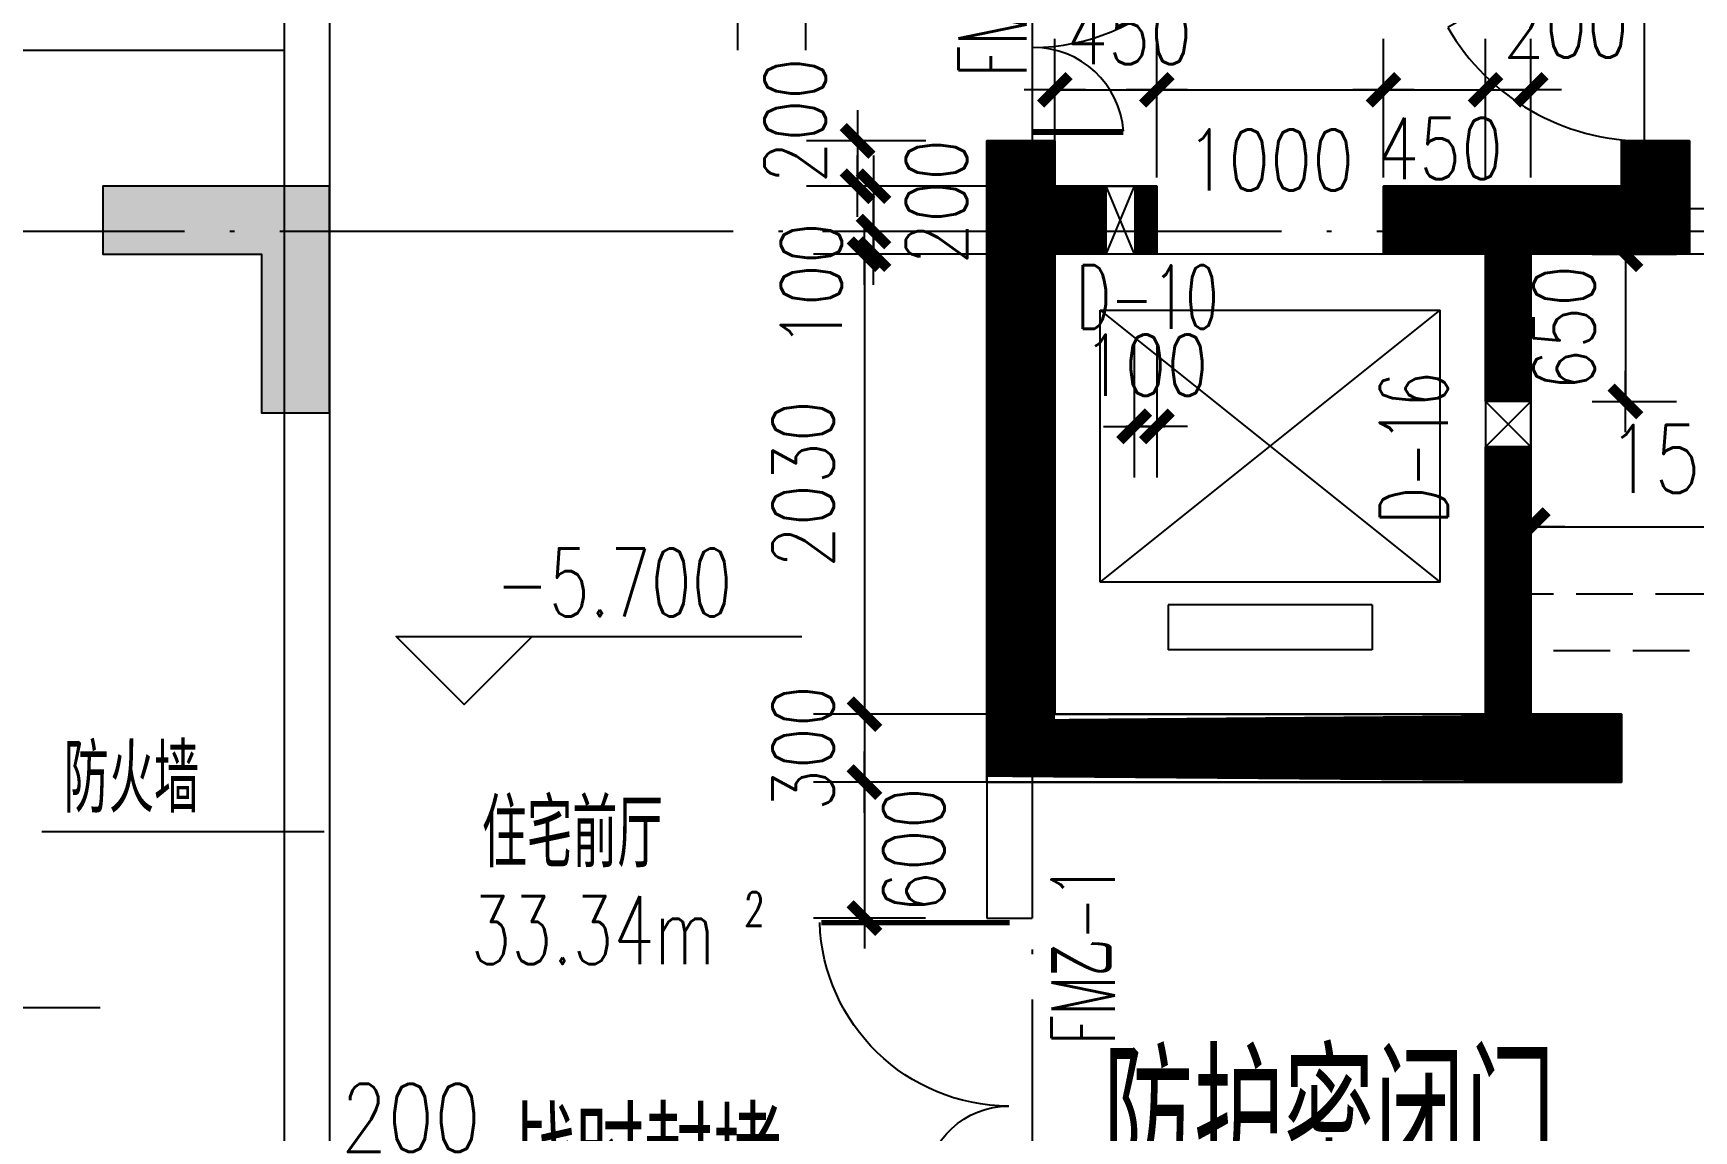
# Model space of a CAD drawing. Extents: x 634182 to 802382, y -1101880 to -864080.
# Drawn here: x 705326 to 712653, y -899546 to -894702 of the extents above; entities that cross this region are included whole.
import ezdxf
from ezdxf.enums import TextEntityAlignment as Align

# ---------------------------------------------------------------- set-up
doc = ezdxf.new("R2010")
doc.units = 0
doc.header["$LTSCALE"] = 1000
doc.header["$MEASUREMENT"] = 0
doc.linetypes.add('DASH', pattern=[0.35, 0.25, -0.1])
doc.linetypes.add('DOTE', pattern=[2.4200000000000004, 2, -0.2, 0.02, -0.2])
doc.layers.get('0').update_dxf_attribs({"linetype": 'CONTINUOUS'})
doc.layers.get('DEFPOINTS').update_dxf_attribs({"linetype": 'CONTINUOUS'})
for name, color, linetype in [('210', 4, 'CONTINUOUS'), ('DOTE', 1, 'DOTE'), ('MC', 4, 'CONTINUOUS'), ('PUB_DIM', 3, 'CONTINUOUS'), ('PUB_TEXT', 7, 'CONTINUOUS'), ('WALL', 191, 'CONTINUOUS'), ('WINDOW', 2, 'CONTINUOUS'), ('WINDOW_TEXT', 6, 'CONTINUOUS')]:
    doc.layers.add(name, color=color, linetype=linetype)
doc.styles.add('_Z', font='romans', dxfattribs={"width": 0.7, "bigfont": 'Z'})
doc.styles.add('DIM_FONT', font='simplex.shx', dxfattribs={"width": 0.8})
doc.styles.add('HZTXT', font='simplex', dxfattribs={"width": 0.8, "bigfont": 'sfont'})
doc.styles.add('SIMPLEX', font='SIMPLEX.SHX')
doc.styles.add('Z', font='romans', dxfattribs={"width": 0.8, "bigfont": 'z'})
doc.dimstyles.new('DIMN', dxfattribs={"dimtxt": 300, "dimasz": 1, "dimexe": 250, "dimexo": 300, "dimgap": 150, "dimtad": 1, "dimdec": 0, "dimzin": 0, "dimdsep": 46, "dimtxsty": 'DIM_FONT', "dimblk": '_DIMX', "dimblk1": '_DIMX', "dimblk2": '_DIMX', "dimcen": 2.5, "dimclrt": 7, "dimadec": 0, "dimazin": 0, "dimtfac": 1, "dimtdec": 0, "dimtix": 1, "dimtmove": 2, "dimatfit": 3, "dimldrblk": '_DIMX', "dimfxl": 0, "dimtolj": 1, "dimtzin": 0, "dimarcsym": 0})
doc.dimstyles.new('DIMN90', dxfattribs={"dimscale": 0.9, "dimtxt": 300, "dimasz": 1, "dimexe": 250, "dimexo": 300, "dimgap": 150, "dimtad": 1, "dimdec": 0, "dimdsep": 46, "dimtxsty": 'DIM_FONT', "dimblk": '_DIMX', "dimcen": 2.5, "dimclrt": 7, "dimadec": 0, "dimazin": 0, "dimtfac": 1, "dimtdec": 0, "dimtix": 1, "dimtmove": 2, "dimatfit": 3, "dimldrblk": '_DIMX', "dimfxl": 0, "dimtolj": 1, "dimarcsym": 0})

# ---------------------------------------------------------------- blocks, each defined once
blk = doc.blocks.new('M_A17ORW')
at = {"const_width": 0.02000000000002}
for points in [[(-0.4809658959978971, -0.001447875985402796), (-0.4809658959978971, -0.3083976873278363)], [(0.4809659091480242, 0.001447885298548919), (0.4809659091480242, -0.6906370592223703)]]:
    blk.add_lwpolyline(points, dxfattribs=at)
for centre, radius, start, end in [((-0.5007908120541872, -0.002572563917570366), 0.3066680763238382, 274.249174186005, 0.2101295218272424), ((0.5046168020418101, 0.001920809357804471), 0.6987497204383781, 180.276225084182, 268.0603137538047)]:
    blk.add_arc(centre, radius, start, end)
blk = doc.blocks.new('_DIMX')
blk.add_line((-150, 0), (150, 0))
at = {"const_width": 50}
blk.add_lwpolyline([(-70, -70), (70, 70)], dxfattribs=at)
blk = doc.blocks.new('*D600')
at = {"color": 0, "linetype": 'ByBlock'}
for p, q in [((709834.1555611228, -895338.7839109871), (709834.1555611228, -894726.3725019511)), ((710284.1555611229, -895338.7839109874), (710284.1555611229, -894726.3725019511)), ((709835.0555611228, -894951.3725019511), (710283.2555611229, -894951.3725019511))]:
    blk.add_line(p, q, dxfattribs=at)
at = {"layer": 'DEFPOINTS', "color": 0, "linetype": 'ByBlock'}
for p in [(710284.1555611229, -894951.3725019511), (709834.1555611228, -895608.7839109871), (710284.1555611229, -895608.7839109874)]:
    blk.add_point(p, dxfattribs=at)
at = {"color": 0, "linetype": 'ByBlock', "xscale": 0.9, "yscale": 0.9, "zscale": 0.9, "rotation": 180}
blk.add_blockref('_DIMX', (709834.1555611228, -894951.3725019511), dxfattribs=at)
at = {"color": 0, "linetype": 'ByBlock', "xscale": 0.9, "yscale": 0.9, "zscale": 0.9}
blk.add_blockref('_DIMX', (710284.1555611229, -894951.3725019511), dxfattribs=at)
at = {"color": 7, "linetype": 'ByBlock', "insert": (710161.6395190927, -894703.2086570858), "char_height": 270, "attachment_point": 5, "style": 'DIM_FONT'}
blk.add_mtext('\\A1;450', dxfattribs=at)
blk = doc.blocks.new('*D601')
at = {"color": 0, "linetype": 'ByBlock'}
for p, q in [((710284.1555611229, -895338.7839109874), (710284.1555611229, -894726.372501951)), ((711284.1555611228, -895338.7839109878), (711284.1555611228, -894726.372501951)), ((710285.055561123, -894951.372501951), (711283.2555611228, -894951.372501951))]:
    blk.add_line(p, q, dxfattribs=at)
at = {"layer": 'DEFPOINTS', "color": 0, "linetype": 'ByBlock'}
for p in [(711284.1555611228, -894951.372501951), (710284.1555611229, -895608.7839109874), (711284.1555611228, -895608.7839109878)]:
    blk.add_point(p, dxfattribs=at)
at = {"color": 0, "linetype": 'ByBlock', "xscale": 0.9, "yscale": 0.9, "zscale": 0.9, "rotation": 180}
blk.add_blockref('_DIMX', (710284.1555611229, -894951.372501951), dxfattribs=at)
at = {"color": 0, "linetype": 'ByBlock', "xscale": 0.9, "yscale": 0.9, "zscale": 0.9}
blk.add_blockref('_DIMX', (711284.1555611228, -894951.372501951), dxfattribs=at)
at = {"color": 7, "linetype": 'ByBlock', "insert": (710784.155561123, -895261.4613320228), "char_height": 270, "attachment_point": 5, "style": 'DIM_FONT'}
blk.add_mtext('\\A1;1000', dxfattribs=at)
blk = doc.blocks.new('*D602')
at = {"color": 0, "linetype": 'ByBlock'}
for p, q in [((710184.0567604633, -896078.8759861282), (710184.0567604619, -896661.717572924)), ((710284.1555611225, -896078.8759861285), (710284.1555611211, -896661.7175729242)), ((710183.1567604624, -896436.717572924), (710182.2567604624, -896436.717572924)), ((710284.1555611216, -896436.7175729242), (710184.0567604625, -896436.717572924)), ((710285.0555611217, -896436.7175729242), (710285.9555611217, -896436.7175729242))]:
    blk.add_line(p, q, dxfattribs=at)
at = {"layer": 'DEFPOINTS', "color": 0, "linetype": 'ByBlock'}
for p in [(710184.0567604639, -895808.8759861282), (710284.155561123, -895808.8759861285), (710184.0567604625, -896436.717572924)]:
    blk.add_point(p, dxfattribs=at)
at = {"color": 0, "linetype": 'ByBlock', "xscale": 0.9, "yscale": 0.9, "zscale": 0.9}
for p, rotation in [((710184.0567604625, -896436.717572924), 359.9999999998667), ((710284.1555611216, -896436.7175729242), 179.9999999998667)]:
    blk.add_blockref('_DIMX', p, dxfattribs=dict(at, rotation=rotation))
at = {"color": 7, "linetype": 'ByBlock', "insert": (710234.1061607926, -896166.7175729241), "char_height": 270, "attachment_point": 5, "style": 'DIM_FONT'}
blk.add_mtext('\\A1;100', dxfattribs=at)
blk = doc.blocks.new('*D607')
at = {"color": 0, "linetype": 'ByBlock'}
for p, q in [((706433.1555611233, -899763.7368894506), (706432.1555611233, -899763.7368894506)), ((706434.1555611233, -899763.7368894506), (706634.1555611229, -899763.7368894506)), ((706434.1555611233, -899763.7368894506), (706634.1555611229, -899763.7368894506)), ((706635.1555611229, -899763.7368894506), (706636.1555611229, -899763.7368894506)), ((706434.1555611233, -900063.7368894505), (706434.1555611233, -900013.7368894506)), ((706634.1555611229, -900063.7368894503), (706634.1555611229, -900013.7368894506))]:
    blk.add_line(p, q, dxfattribs=at)
at = {"layer": 'DEFPOINTS', "color": 0, "linetype": 'ByBlock'}
for p in [(706434.1555611233, -899763.7368894505), (706634.1555611229, -899763.7368894503), (706634.1555611229, -899763.7368894506)]:
    blk.add_point(p, dxfattribs=at)
at = {"color": 0, "linetype": 'ByBlock'}
blk.add_blockref('_DIMX', (706434.1555611233, -899763.7368894506), dxfattribs=at)
at = {"color": 0, "linetype": 'ByBlock', "rotation": 180}
blk.add_blockref('_DIMX', (706634.1555611229, -899763.7368894506), dxfattribs=at)
at = {"color": 7, "linetype": 'ByBlock', "insert": (706992.7304903799, -899488.5919318964), "char_height": 300, "attachment_point": 5, "style": 'DIM_FONT'}
blk.add_mtext('\\A1;200', dxfattribs=at)
blk = doc.blocks.new('*D609')
at = {"color": 0, "linetype": 'ByBlock'}
for p, q in [((708434.1555611227, -894280.4975424822), (708434.1555611221, -894775.9355429192)), ((708734.1555611228, -894280.4975424826), (708734.1555611222, -894775.9355429196)), ((708733.2555611224, -894550.9355429196), (708435.0555611224, -894550.9355429192))]:
    blk.add_line(p, q, dxfattribs=at)
at = {"layer": 'DEFPOINTS', "color": 0, "linetype": 'ByBlock'}
for p in [(708434.155561123, -894010.4975424822), (708734.1555611232, -894010.4975424826), (708434.1555611223, -894550.9355429192)]:
    blk.add_point(p, dxfattribs=at)
at = {"color": 0, "linetype": 'ByBlock', "xscale": 0.9, "yscale": 0.9, "zscale": 0.9}
for p, rotation in [((708434.1555611223, -894550.9355429192), 179.9999999999334), ((708734.1555611225, -894550.9355429196), 359.9999999999334)]:
    blk.add_blockref('_DIMX', p, dxfattribs=dict(at, rotation=rotation))
at = {"color": 7, "linetype": 'ByBlock', "insert": (708183.8445198924, -894279.1489800053), "char_height": 270, "attachment_point": 5, "style": 'DIM_FONT'}
blk.add_mtext('\\A1;300', dxfattribs=at)
blk = doc.blocks.new('*D610')
at = {"color": 0, "linetype": 'ByBlock'}
for p, q in [((709264.1555611228, -895176.7569482423), (708738.9486235988, -895176.7569482423)), ((708963.9486235988, -895175.8569482423), (708963.9486235988, -895174.9569482423)), ((708963.9486235988, -895176.7569482423), (708963.9486235988, -895376.7569482422)), ((708963.9486235988, -895176.7569482423), (708963.9486235988, -895376.7569482422)), ((709264.1555611232, -895376.7569482422), (708738.9486235988, -895376.7569482422)), ((708963.9486235988, -895377.6569482422), (708963.9486235988, -895378.5569482422))]:
    blk.add_line(p, q, dxfattribs=at)
at = {"layer": 'DEFPOINTS', "color": 0, "linetype": 'ByBlock'}
for p in [(709534.1555611228, -895176.7569482423), (708963.9486235988, -895376.7569482422), (709534.1555611232, -895376.7569482422)]:
    blk.add_point(p, dxfattribs=at)
at = {"color": 0, "linetype": 'ByBlock', "xscale": 0.9, "yscale": 0.9, "zscale": 0.9}
for p, rotation in [((708963.9486235988, -895176.7569482423), 270), ((708963.9486235988, -895376.7569482422), 90)]:
    blk.add_blockref('_DIMX', p, dxfattribs=dict(at, rotation=rotation))
at = {"color": 7, "linetype": 'ByBlock', "insert": (708687.9351499563, -895087.3520228108), "char_height": 270, "attachment_point": 5, "rotation": 90, "style": 'DIM_FONT'}
blk.add_mtext('\\A1;200', dxfattribs=at)
blk = doc.blocks.new('_A2AKO')
at = {"const_width": 0.020000000000012}
for points in [[(-0.4809658959977047, -0.001447875985402217), (-0.4809658959977047, -0.3083976873277129)], [(0.4809659091478318, 0.00144788529854834), (0.4809659091478318, -0.690637059222094)]]:
    blk.add_lwpolyline(points, dxfattribs=at)
for centre, radius, start, end in [((-0.5007908120539869, -0.002572563917569337), 0.3066680763237156, 274.249174186005, 0.2101295218272424), ((0.5046168020416083, 0.001920809357803703), 0.6987497204380986, 180.276225084182, 268.0603137538047)]:
    blk.add_arc(centre, radius, start, end)
blk = doc.blocks.new('*D611')
at = {"color": 0, "linetype": 'ByBlock'}
for p, q in [((709264.0567604925, -898006.8557488461), (708768.9486236016, -898006.8557488461)), ((708993.9486236016, -898007.7557488461), (708993.9486236016, -898605.8569482156)), ((709264.0567604925, -898606.7569482157), (708768.9486236016, -898606.7569482157))]:
    blk.add_line(p, q, dxfattribs=at)
at = {"layer": 'DEFPOINTS', "color": 0, "linetype": 'ByBlock'}
for p in [(709534.0567604925, -898006.8557488461), (708993.9486236016, -898606.7569482157), (709534.0567604925, -898606.7569482157)]:
    blk.add_point(p, dxfattribs=at)
at = {"color": 0, "linetype": 'ByBlock', "xscale": 0.9, "yscale": 0.9, "zscale": 0.9}
for p, rotation in [((708993.9486236016, -898006.8557488461), 90), ((708993.9486236016, -898606.7569482157), 270)]:
    blk.add_blockref('_DIMX', p, dxfattribs=dict(at, rotation=rotation))
at = {"color": 7, "linetype": 'ByBlock', "insert": (709211.9250963166, -898306.8063485305), "char_height": 270, "attachment_point": 5, "rotation": 90, "style": 'DIM_FONT'}
blk.add_mtext('\\A1;600', dxfattribs=at)
blk = doc.blocks.new('*D612')
at = {"color": 0, "linetype": 'ByBlock'}
for p, q in [((709564.1555611549, -895676.7569482422), (708768.9486236018, -895676.7569482422)), ((708993.9486236018, -895677.6569482422), (708993.9486236018, -897705.8569482422)), ((709564.1555611546, -897706.7569482422), (708768.9486236018, -897706.7569482422))]:
    blk.add_line(p, q, dxfattribs=at)
at = {"layer": 'DEFPOINTS', "color": 0, "linetype": 'ByBlock'}
for p in [(709834.1555611549, -895676.7569482422), (708993.9486236018, -897706.7569482422), (709834.1555611546, -897706.7569482422)]:
    blk.add_point(p, dxfattribs=at)
at = {"color": 0, "linetype": 'ByBlock', "xscale": 0.9, "yscale": 0.9, "zscale": 0.9}
for p, rotation in [((708993.9486236018, -895676.7569482422), 90), ((708993.9486236018, -897706.7569482422), 270)]:
    blk.add_blockref('_DIMX', p, dxfattribs=dict(at, rotation=rotation))
at = {"color": 7, "linetype": 'ByBlock', "insert": (708723.9486236018, -896691.7569482422), "char_height": 270, "attachment_point": 5, "rotation": 90, "style": 'DIM_FONT'}
blk.add_mtext('\\A1;2030', dxfattribs=at)
blk = doc.blocks.new('*D613')
at = {"color": 0, "linetype": 'ByBlock'}
for p, q in [((709564.1555611535, -897706.7569482421), (708768.9486236017, -897706.7569482421)), ((708993.9486236017, -897705.856948242), (708993.9486236017, -897704.956948242)), ((708993.9486236017, -897706.7569482421), (708993.9486236017, -898006.7569482158)), ((709564.1555611538, -898006.7569482158), (708768.9486236017, -898006.7569482158)), ((708993.9486236017, -898007.6569482158), (708993.9486236017, -898008.5569482158))]:
    blk.add_line(p, q, dxfattribs=at)
at = {"layer": 'DEFPOINTS', "color": 0, "linetype": 'ByBlock'}
for p in [(709834.1555611535, -897706.7569482421), (708993.9486236017, -898006.7569482158), (709834.1555611538, -898006.7569482158)]:
    blk.add_point(p, dxfattribs=at)
at = {"color": 0, "linetype": 'ByBlock', "xscale": 0.9, "yscale": 0.9, "zscale": 0.9}
for p, rotation in [((708993.9486236017, -897706.7569482421), 270), ((708993.9486236017, -898006.7569482158), 90)]:
    blk.add_blockref('_DIMX', p, dxfattribs=dict(at, rotation=rotation))
at = {"color": 7, "linetype": 'ByBlock', "insert": (708723.9486236017, -897856.7569482289), "char_height": 270, "attachment_point": 5, "rotation": 90, "style": 'DIM_FONT'}
blk.add_mtext('\\A1;300', dxfattribs=at)
blk = doc.blocks.new('*D614')
at = {"color": 0, "linetype": 'ByBlock'}
for p, q in [((710014.1555611233, -895376.7569482424), (708808.9486235986, -895376.7569482424)), ((709033.9486235986, -895375.8569482424), (709033.9486235986, -895374.9569482424)), ((709033.9486235986, -895376.7569482424), (709033.9486235986, -895576.756948242)), ((709033.9486235986, -895376.7569482424), (709033.9486235986, -895576.756948242)), ((710014.155561123, -895576.756948242), (708808.9486235986, -895576.756948242)), ((709033.9486235986, -895577.656948242), (709033.9486235986, -895578.556948242))]:
    blk.add_line(p, q, dxfattribs=at)
at = {"layer": 'DEFPOINTS', "color": 0, "linetype": 'ByBlock'}
for p in [(710284.1555611233, -895376.7569482424), (709033.9486235986, -895576.756948242), (710284.155561123, -895576.756948242)]:
    blk.add_point(p, dxfattribs=at)
at = {"color": 0, "linetype": 'ByBlock', "xscale": 0.9, "yscale": 0.9, "zscale": 0.9}
for p, rotation in [((709033.9486235986, -895376.7569482424), 270), ((709033.9486235986, -895576.756948242), 90)]:
    blk.add_blockref('_DIMX', p, dxfattribs=dict(at, rotation=rotation))
at = {"color": 7, "linetype": 'ByBlock', "insert": (709311.8788142639, -895445.3555630081), "char_height": 270, "attachment_point": 5, "rotation": 90, "style": 'DIM_FONT'}
blk.add_mtext('\\A1;200', dxfattribs=at)
blk = doc.blocks.new('*D615')
at = {"color": 0, "linetype": 'ByBlock'}
for p, q in [((710014.155561123, -895576.756948242), (708808.9486235987, -895576.756948242)), ((709033.9486235987, -895575.8569482419), (709033.9486235987, -895574.9569482419)), ((709033.9486235987, -895576.756948242), (709033.9486235987, -895676.756948225)), ((709033.9486235987, -895576.756948242), (709033.9486235987, -895676.756948225)), ((710014.155561123, -895676.756948225), (708808.9486235987, -895676.756948225)), ((709033.9486235987, -895677.656948225), (709033.9486235987, -895678.556948225))]:
    blk.add_line(p, q, dxfattribs=at)
at = {"layer": 'DEFPOINTS', "color": 0, "linetype": 'ByBlock'}
for p in [(710284.155561123, -895576.756948242), (709033.9486235987, -895676.756948225), (710284.155561123, -895676.756948225)]:
    blk.add_point(p, dxfattribs=at)
at = {"color": 0, "linetype": 'ByBlock', "xscale": 0.9, "yscale": 0.9, "zscale": 0.9}
for p, rotation in [((709033.9486235987, -895576.756948242), 270), ((709033.9486235987, -895676.756948225), 90)]:
    blk.add_blockref('_DIMX', p, dxfattribs=dict(at, rotation=rotation))
at = {"color": 7, "linetype": 'ByBlock', "insert": (708759.8167823991, -895813.5645832705), "char_height": 270, "attachment_point": 5, "rotation": 90, "style": 'DIM_FONT'}
blk.add_mtext('\\A1;100', dxfattribs=at)
blk = doc.blocks.new('*D617')
at = {"color": 0, "linetype": 'ByBlock'}
for p, q in [((712204.1555611228, -895676.7569482254), (712576.3415117641, -895676.7569482254)), ((712351.3415117641, -895675.8569482254), (712351.3415117641, -895674.9569482254)), ((712351.3415117641, -895676.7569482254), (712351.3415117641, -896326.7569482259)), ((712204.155561123, -896326.7569482259), (712576.3415117641, -896326.7569482259)), ((712351.3415117641, -896327.6569482259), (712351.3415117641, -896328.556948226))]:
    blk.add_line(p, q, dxfattribs=at)
at = {"layer": 'DEFPOINTS', "color": 0, "linetype": 'ByBlock'}
for p in [(711934.1555611228, -895676.7569482254), (711934.155561123, -896326.7569482259), (712351.3415117641, -896326.7569482259)]:
    blk.add_point(p, dxfattribs=at)
at = {"color": 0, "linetype": 'ByBlock', "xscale": 0.9, "yscale": 0.9, "zscale": 0.9}
for p, rotation in [((712351.3415117641, -895676.7569482254), 270), ((712351.3415117641, -896326.7569482259), 90)]:
    blk.add_blockref('_DIMX', p, dxfattribs=dict(at, rotation=rotation))
at = {"color": 7, "linetype": 'ByBlock', "insert": (712081.3415117641, -896001.7569482257), "char_height": 270, "attachment_point": 5, "rotation": 90, "style": 'DIM_FONT'}
blk.add_mtext('\\A1;650', dxfattribs=at)
blk = doc.blocks.new('_DBLK')
blk.add_line((-0.5, 0), (2.220446049250313e-16, -0.8660254037844385))
blk.add_arc((-0.5, 0), 1, 300.0000000000001, 0)
at = {"layer": 'WINDOW_TEXT', "style": 'SIMPLEX', "flags": 9}
blk.add_attdef('A', text='', height=1, dxfattribs=at).set_placement((0, 1.5), align=Align.MIDDLE)
blk = doc.blocks.new('*D627')
at = {"color": 0, "linetype": 'ByBlock'}
for p, q in [((711284.1555611228, -895338.7839109878), (711284.1555611228, -894726.3725019512)), ((711734.155561123, -895338.7839109878), (711734.155561123, -894726.3725019512)), ((711285.0555611228, -894951.3725019512), (711733.255561123, -894951.3725019512))]:
    blk.add_line(p, q, dxfattribs=at)
at = {"layer": 'DEFPOINTS', "color": 0, "linetype": 'ByBlock'}
for p in [(711734.155561123, -894951.3725019512), (711284.1555611228, -895608.7839109878), (711734.155561123, -895608.7839109878)]:
    blk.add_point(p, dxfattribs=at)
at = {"color": 0, "linetype": 'ByBlock', "xscale": 0.9, "yscale": 0.9, "zscale": 0.9, "rotation": 180}
blk.add_blockref('_DIMX', (711284.1555611228, -894951.3725019512), dxfattribs=at)
at = {"color": 0, "linetype": 'ByBlock', "xscale": 0.9, "yscale": 0.9, "zscale": 0.9}
blk.add_blockref('_DIMX', (711734.155561123, -894951.3725019512), dxfattribs=at)
at = {"color": 7, "linetype": 'ByBlock', "insert": (711534.1555611222, -895210.5725019507), "char_height": 270, "attachment_point": 5, "style": 'DIM_FONT'}
blk.add_mtext('\\A1;450', dxfattribs=at)
blk = doc.blocks.new('*D628')
at = {"color": 0, "linetype": 'ByBlock'}
for p, q in [((711734.155561123, -895338.7839109878), (711734.155561123, -894726.372501951)), ((711934.155561123, -895338.7839109882), (711934.155561123, -894726.372501951)), ((711733.255561123, -894951.372501951), (711732.355561123, -894951.372501951)), ((711734.155561123, -894951.372501951), (711934.155561123, -894951.372501951)), ((711734.155561123, -894951.372501951), (711934.155561123, -894951.372501951)), ((711935.0555611231, -894951.372501951), (711935.9555611231, -894951.372501951))]:
    blk.add_line(p, q, dxfattribs=at)
at = {"layer": 'DEFPOINTS', "color": 0, "linetype": 'ByBlock'}
for p in [(711934.155561123, -894951.372501951), (711734.155561123, -895608.7839109878), (711934.155561123, -895608.7839109882)]:
    blk.add_point(p, dxfattribs=at)
at = {"color": 0, "linetype": 'ByBlock', "xscale": 0.9, "yscale": 0.9, "zscale": 0.9}
blk.add_blockref('_DIMX', (711734.155561123, -894951.372501951), dxfattribs=at)
at = {"color": 0, "linetype": 'ByBlock', "xscale": 0.9, "yscale": 0.9, "zscale": 0.9, "rotation": 180}
blk.add_blockref('_DIMX', (711934.155561123, -894951.372501951), dxfattribs=at)
at = {"color": 7, "linetype": 'ByBlock', "insert": (712089.4153402726, -894674.0143857569), "char_height": 270, "attachment_point": 5, "style": 'DIM_FONT'}
blk.add_mtext('\\A1;200', dxfattribs=at)

msp = doc.modelspace()

# ---------------------------------------------------------------- hatches: boundary and pattern name
at = {"layer": '210'}
msp.add_hatch(color=256, dxfattribs=at).paths.add_polyline_path([(705634.2543617818, -895676.7599999999), (705634.254361782, -895376.7600000001), (706634.254361782, -895376.7599999999), (706634.1536537744, -896376.6592919923), (706334.2543617825, -896376.6592919923), (706334.254361782, -895676.76)])

# ---------------------------------------------------------------- linework, layer by layer
for points, const_width in [([(709684.0567604637, -895176.7599999999), (709684.0567604639, -897806.7569482421), (709684.056760464, -897856.7569482422), (712334.0567604639, -897856.76)], 299.9999999999999), ([(711284.0567604641, -895526.7600000001), (712434.155561123, -895526.76), (712484.1555611229, -895526.7599999999), (712484.056760464, -895176.7599999998)], 299.9999999999999), ([(710064.0567604637, -895526.7599999998), (709734.1555611233, -895526.7600000001)], 299.9999999999999), ([(710284.056760464, -895526.7600000001), (710184.0567604641, -895526.76)], 299.9999999999999), ([(711834.1555611233, -895526.7600000001), (711834.155561123, -896326.7569482259)], 200), ([(711834.1555611232, -896526.7569482259), (711834.155561123, -897806.7569482427)], 200)]:
    msp.add_lwpolyline(points, dxfattribs=dict(at, const_width=const_width))
at = {"layer": 'DOTE'}
for p, q in [((709734.1555611233, -884445.6052628579), (709734.1555611233, -902476.7569482418)), ((712434.1555611228, -884445.6052628577), (712434.155561123, -895676.7569482423)), ((706434.155561123, -893776.7569482423), (706434.1555611229, -906955.6994051381)), ((722934.155561122, -895576.7569482414), (700134.155561123, -895576.7569482423))]:
    msp.add_line(p, q, dxfattribs=at)
at = {"layer": 'MC', "linetype": 'Continuous'}
for p, q in [((710059.0567604639, -895376.7600000001), (710184.0567604637, -895676.7600000001)), ((710184.0567604639, -895376.7599999999), (710059.155561123, -895676.7569482247)), ((711934.1555611221, -896326.7569482261), (711734.0567604639, -896326.7569482259)), ((711734.155561123, -896326.756948226), (711934.1555611219, -896526.7569482259)), ((711934.155561123, -896326.7569482259), (711734.1555611228, -896526.756948226)), ((711934.1555611219, -896526.7569482259), (711734.0567604639, -896526.7569482259)), ((706609.9781896293, -898226.756948243), (705364.571451285, -898226.756948243))]:
    msp.add_line(p, q, dxfattribs=at)
at = {"layer": 'PUB_DIM'}
for points in [[(707528.4298920913, -897364.4126151435), (707228.4298920912, -897664.4126151436), (706928.4298920913, -897364.4126151435), (708718.4298920913, -897364.4126151436)], [(704432.2544510702, -899001.4580929293), (704132.2544510701, -899301.4580929294), (703832.2544510702, -899001.4580929293), (705622.2544510702, -899001.4580929294)]]:
    msp.add_lwpolyline(points, dxfattribs=at)
at = {"layer": 'WALL'}
for p, q in [((706634.155561123, -893876.7569482403), (706634.155561123, -900776.7569482437)), ((703084.1555611228, -894776.7569482424), (706434.155561124, -894776.756948242)), ((706434.155561124, -894776.756948242), (706434.155561123, -900776.7569482435)), ((709534.1555611228, -895176.7569482423), (709534.155561123, -898006.7569482158)), ((709834.1555611229, -895176.7569482422), (709534.1555611228, -895176.7569482423)), ((709834.1555611233, -895176.7569482423), (709634.1555611233, -895176.7569482423)), ((709834.1555611537, -895176.7569482423), (709834.1555611547, -895376.7569482422)), ((712634.1555611247, -895176.7569482423), (712334.1555611229, -895176.7569482422)), ((712334.155561124, -895376.7569482424), (712334.1555611239, -895176.7569482423)), ((712634.1555611248, -895676.7569482427), (712634.1555611247, -895176.7569482423)), ((710284.155561123, -895376.7569482516), (709834.1555611233, -895376.7569482519)), ((710284.1555611233, -895376.7569482424), (710284.155561123, -895676.7569482423)), ((711284.1555611233, -895676.7569482424), (711284.155561123, -895376.7569482424)), ((712334.1555611229, -895376.756948251), (711284.1555611233, -895376.7569482512)), ((713734.159974168, -895476.7569482512), (712634.1555611248, -895476.7569482509)), ((710284.155561123, -895676.756948225), (709834.1555611233, -895676.7569482245)), ((709834.1555611549, -895676.7569482422), (709834.1555611535, -897706.756948242)), ((711734.1555611228, -895676.7569482251), (711284.155561123, -895676.7569482251)), ((711734.155561123, -896326.7569482259), (711734.155561123, -895676.7569482423)), ((713934.1599741689, -895676.756948226), (711934.1555611228, -895676.7569482254)), ((711934.1555611229, -897706.7569482422), (711934.155561123, -895676.7569482423)), ((711734.0567604639, -896326.7569482259), (711734.0567604639, -896526.7569482259)), ((711734.1555611229, -897706.7569482422), (711734.1555611228, -896526.7569482261)), ((711734.1555611229, -897706.7569482422), (709834.1555611228, -897706.7569482421)), ((711734.1555611229, -897706.7569482422), (709834.1555611535, -897706.756948242)), ((712334.0567604618, -897706.7569482423), (711934.1555611229, -897706.7569482422)), ((712334.0567604619, -898006.76), (712334.0567604618, -897706.7569482423)), ((709534.0567604925, -898006.7569482158), (712334.1555611228, -898006.7569482169)), ((709534.0567604925, -898006.7569482158), (709534.0567604925, -898606.7569482157)), ((709734.0567604925, -898006.756948216), (709734.0567604925, -898606.7569482159)), ((709534.0567604925, -898606.7569482157), (709734.0567604925, -898606.756948216))]:
    msp.add_line(p, q, dxfattribs=at)
msp.add_lwpolyline([(711734.0567604639, -896326.7569482259), (711734.0567604639, -895676.7600000001), (711284.0567604639, -895676.7599999999), (711284.0567604636, -895376.76), (712334.0567604639, -895376.7599999999), (712334.0567604639, -895176.7599999999), (712634.0567604639, -895176.7599999999), (712634.0567604639, -895676.7599999998), (711934.1555611221, -895676.7599999999), (711934.155561122, -897706.76), (712334.0567604639, -897706.7599999999), (712334.056760464, -898006.76), (709534.0567604925, -898006.7599999999), (709534.0567604639, -895176.76), (709834.0567604639, -895176.7600000001), (709834.0567604639, -895376.76), (710284.0567604639, -895376.7599999999), (710284.0567604641, -895676.76), (709834.056760464, -895676.7599999999), (709834.0567604639, -897706.7599999999), (711734.0567604637, -897706.7600000001), (711734.0567604639, -896526.7569482259)], dxfattribs=at)
msp.add_lwpolyline([(706634.2524544336, -895376.7599999995), (705634.2524544332, -895376.7599999994), (705634.2524544334, -895676.7599999995), (706334.2524544335, -895676.7599999997), (706334.2524544335, -896376.659291992), (706634.1517464258, -896376.6592919917)], close=True, dxfattribs=at)
at = {"layer": 'WINDOW'}
for p, q in [((711284.1555611233, -895676.7569482424), (710284.155561123, -895676.7569482423)), ((710034.1555611233, -895923.55928891), (711534.155561123, -897123.6742587204)), ((710034.155561123, -897123.6742587204), (711534.155561123, -895923.5592889099)), ((710034.1555611233, -895923.55928891), (711534.155561123, -895923.5592889099)), ((710034.155561123, -897123.6742587204), (710034.1555611233, -895923.55928891)), ((711534.155561123, -897123.6742587204), (711534.155561123, -895923.5592889099)), ((711534.155561123, -897123.6742587204), (710034.155561123, -897123.6742587204)), ((710334.155561123, -897223.6742587204), (710334.155561123, -897423.6742587202)), ((711234.1555611232, -897223.6742587202), (710334.155561123, -897223.6742587204)), ((711234.1555611232, -897223.6742587202), (711234.1555611233, -897423.6742587202)), ((711234.1555611233, -897423.6742587202), (710334.155561123, -897423.6742587202))]:
    msp.add_line(p, q, dxfattribs=at)
at = {"layer": 'WINDOW', "linetype": 'DASH'}
for p, q in [((713434.155561123, -897176.7569482259), (711934.1555611227, -897176.7569482255)), ((713684.1555611229, -897426.7569482259), (711934.1555611226, -897426.7569482255))]:
    msp.add_line(p, q, dxfattribs=at)

# ---------------------------------------------------------------- block references
at = {"layer": 'WINDOW'}
for name, p, xscale, yscale, zscale, rotation in [('M_A17ORW', (709736.0378120114, -894512.1147829108), 1300, 1300, 1300, 90.00000000000001), ('_DBLK', (712434.155561123, -894676.7569482424), -1000, -1000, 1000, 90.00000000000001), ('_A2AKO', (709632.3192981342, -899203.9160391929), -1200, 1200, 1200, 270.0000000000001)]:
    msp.add_blockref(name, p, dxfattribs=dict(at, xscale=xscale, yscale=yscale, zscale=zscale, rotation=rotation))

# ---------------------------------------------------------------- texts
for s, height, style, width, p in [('住宅前厅', 300, '_Z', 0.7, (707305.8347694776, -898383.5619779107)), ('33.34m', 300, '_Z', 0.7, (707256.5264226911, -898809.7803136767)), ('战时封堵', 400, 'HZTXT', 0.8, (707413.0361771851, -899849.5239249637, -284.6416676550028))]:
    msp.add_text(s, height=height, dxfattribs=dict(style=style, width=width)).set_placement(p)
at = {"layer": 'MC', "linetype": 'Continuous', "style": '_Z', "width": 0.6}
for s, height, p in [('FM乙-1', 300, (709559.1392547723, -894045.4318336623)), ('D-16', 300, (711417.4391333993, -896196.7861823231)), ('FM乙-1', 280, (709958.912689702, -898371.8289910997))]:
    msp.add_text(s, height=height, rotation=90.00000000000001, dxfattribs=at).set_placement(p, align=Align.MIDDLE_RIGHT)
msp.add_text('D-10', height=280, dxfattribs=at).set_placement((710555.5763218192, -895865.5814382057), align=Align.MIDDLE_RIGHT)
at = {"layer": 'PUB_DIM', "style": 'DIM_FONT', "width": 0.7}
msp.add_text('-5.700', height=300, dxfattribs=at).set_placement((707889.5597541167, -897125.5220379037), align=Align.MIDDLE)
at = {"layer": 'PUB_TEXT', "style": 'Z', "width": 0.7}
for s, height, p in [('防火墙', 300, (705460.2837870581, -898141.2145898887)), ('防护密闭门', 600, (710046.8113066872, -899811.358561526))]:
    msp.add_text(s, height=height, dxfattribs=at).set_placement(p)
msp.add_text('2', height=150, dxfattribs=at).set_placement((708553.0605533799, -898566.7161693916), align=Align.MIDDLE_RIGHT)

# ---------------------------------------------------------------- dimensions: what is measured, and where the dimension line sits
at = {"layer": 'PUB_DIM', "linetype": 'Continuous'}
for base, p1, p2, angle, dimstyle, picture, middle, dimtype in [((708434.1555611223, -894550.9355429192), (708734.1555611232, -894010.4975424826), (708434.155561123, -894010.4975424822), 179.99999999993332, 'DIMN90', '*D609', (708183.8445198924, -894279.1489800053), 129), ((711934.155561123, -894951.372501951), (711734.155561123, -895608.7839109878), (711934.155561123, -895608.7839109882), 359.9999999998666, 'DIMN90', '*D628', (712089.4153402726, -894674.0143857569), 129), ((710284.1555611229, -894951.3725019511), (709834.1555611228, -895608.7839109871), (710284.1555611229, -895608.7839109874), 359.99999999995555, 'DIMN90', '*D600', (710161.6395190927, -894703.2086570858), 129), ((711284.1555611228, -894951.372501951), (710284.1555611229, -895608.7839109874), (711284.1555611228, -895608.7839109878), 359.99999999998, 'DIMN90', '*D601', (710784.155561123, -895261.4613320228), 129), ((711734.155561123, -894951.3725019512), (711284.1555611228, -895608.7839109878), (711734.155561123, -895608.7839109878), 0, 'DIMN90', '*D627', (711534.1555611222, -895210.5725019507), 129), ((708963.9486235988, -895376.7569482422), (709534.1555611228, -895176.7569482423), (709534.1555611232, -895376.7569482422), 270.00000000010004, 'DIMN90', '*D610', (708687.9351499563, -895087.3520228108), 129), ((709033.9486235986, -895576.756948242), (710284.1555611233, -895376.7569482424), (710284.155561123, -895576.756948242), 269.99999999993327, 'DIMN90', '*D614', (709311.8788142639, -895445.3555630081), 129), ((709033.9486235987, -895676.756948225), (710284.155561123, -895576.756948242), (710284.155561123, -895676.756948225), 270, 'DIMN90', '*D615', (708759.8167823991, -895813.5645832705), 129), ((708993.9486236016, -898606.7569482157), (709534.0567604925, -898006.8557488461), (709534.0567604925, -898606.7569482157), 270, 'DIMN90', '*D611', (709211.9250963166, -898306.8063485305), 129), ((706634.1555611229, -899763.7368894506), (706434.1555611233, -899763.7368894505), (706634.1555611229, -899763.7368894503), 7.993605777301127e-14, 'DIMN', '*D607', (706992.7304903799, -899488.5919318964), 128)]:
    dim = msp.add_linear_dim(base=base, p1=p1, p2=p2, angle=angle, dimstyle=dimstyle, dxfattribs=at)
    dim.commit()
    dim.dimension.update_dxf_attribs({"geometry": picture, "text_midpoint": middle, "dimtype": dimtype})
for p1, p2, distance, picture, middle in [((709834.1555611549, -895676.7569482422), (709834.1555611546, -897706.7569482422), -840.206937552779, '*D612', (708723.9486236018, -896691.7569482422)), ((711934.1555611228, -895676.7569482254), (711934.155561123, -896326.7569482259), 417.1859506410546, '*D617', (712081.3415117641, -896001.7569482257)), ((710284.155561123, -895808.8759861285), (710184.0567604639, -895808.8759861282), 627.8415867957519, '*D602', (710234.1061607926, -896166.7175729241)), ((709834.1555611535, -897706.7569482421), (709834.1555611538, -898006.7569482158), -840.2069375520805, '*D613', (708723.9486236017, -897856.7569482289))]:
    dim = msp.add_aligned_dim(p1=p1, p2=p2, distance=distance, dimstyle='DIMN90', dxfattribs=at)
    dim.commit()
    dim.dimension.update_dxf_attribs({"geometry": picture, "text_midpoint": middle})
msp.add_aligned_dim(p1=(711934.155561123, -896476.2023699391), p2=(713434.1555611229, -896476.2023699392), distance=-404.1473537910497, dimstyle='DIMN', dxfattribs=at).render()

doc.saveas('drawing.dxf')
